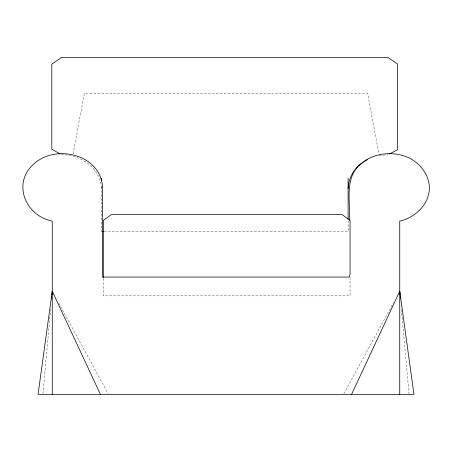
<?xml version="1.0" encoding="UTF-8"?>
<svg xmlns="http://www.w3.org/2000/svg" width="452" height="452" viewBox="0 0 452 452"><rect width="100%" height="100%" fill="white"/><g stroke="black" fill="none" stroke-linecap="round" stroke-linejoin="round"><path stroke-width="0.34" stroke-dasharray="2.26 1.69" d="M42.963 393.698L50.601 309.45M73.094 153.946L84.36 93.231L367.64 93.231L378.906 153.946M343.819 393.777L393.342 302.942M379.149 155.652L388.127 154.652M104.18 231.639L348.113 231.639L348.113 220.514M61.348 154.652C80.439 154.392 100.949 168.121 101.361 188.524M58.658 302.942L108.181 393.777M401.399 309.45L409.037 393.698M350.068 277.302L350.068 295.84L103.316 295.84L103.316 277.991M101.361 186.45L101.361 231.639"/><path stroke-width="0.68" d="M51.618 298.218L51.748 296.811M51.94 294.71L52.257 291.195L100.446 394.398M52.257 291.195L38.058 394.398L413.942 394.398L399.743 291.195L351.554 394.398M348.113 188.524C348.543 177.964 354.261 167.703 363.385 162.262M364.566 161.494L367.527 159.573M389.319 154.03L397.664 149.685L397.664 64.031L388.127 57.602L61.348 57.602L51.81 64.173L51.81 149.188L60.156 153.968M102.067 231.639L103.474 231.639M399.743 291.195L400.06 294.71M400.252 296.811L400.382 298.218M399.743 394.398L399.743 221.13C415.269 217.587 429.14 204.473 429.4 187.885C429.134 175.003 420.62 163.799 409.393 158.076C393.878 150.697 374.448 152.539 361.097 163.545C344.017 177.546 350.554 201.151 349.373 220.18M350.068 274.556L350.068 220.322L342.107 214.649L111.345 214.649L103.316 220.322L103.316 277.528M349.373 274.952L349.373 277.059L102.627 277.059L102.627 187.885C101.434 154.957 56.799 143.606 34.318 163.545C11.684 182.738 25.176 215.813 52.257 221.13L52.257 394.398M348.113 178.144L348.113 219.175M101.361 178.144L101.361 180.229"/></g></svg>
